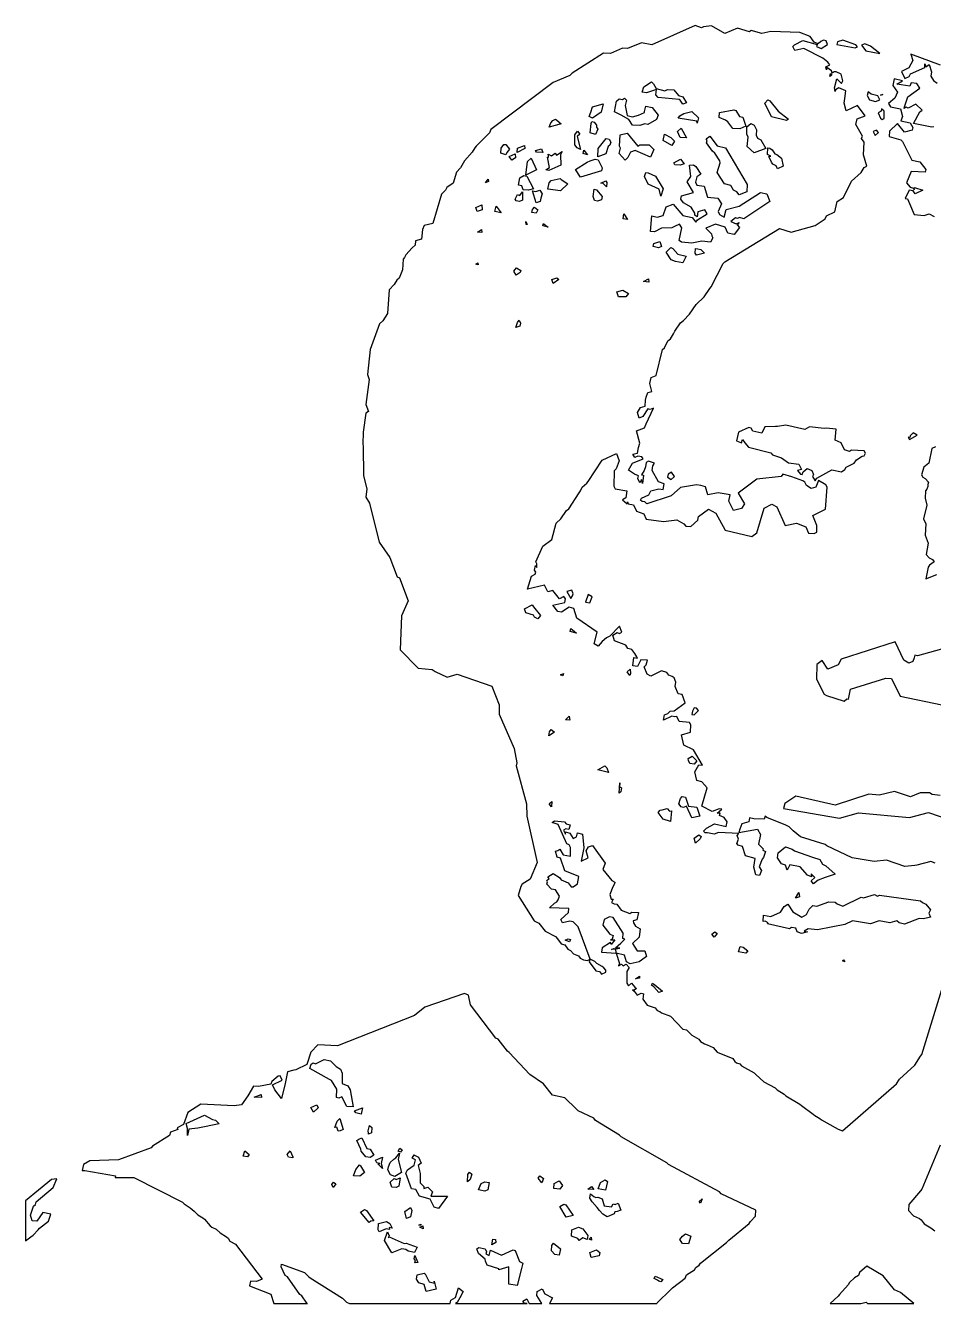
# Model space of a CAD drawing. Extents: x 0 to 42, y 0 to 38.9.
# Drawn here: x 0 to 27.63, y 0 to 38.89 of the extents above; entities that cross this region are included whole.
import ezdxf

# ---------------------------------------------------------------- set-up
doc = ezdxf.new("R2010")
doc.units = 0
doc.layers.add('Layer_1', color=7, linetype='CONTINUOUS')

msp = doc.modelspace()

# ---------------------------------------------------------------- linework, layer by layer
at = {"layer": 'Layer_1', "color": 7}
for points in [[(27.684787, 13.399738), (27.553789, 13.447798), (27.127457, 13.337726), (27.065447, 13.330751), (26.755776, 13.296259), (26.201935, 13.485782), (25.830251, 13.444697), (25.159749, 13.558644), (24.382276, 13.926837), (24.330729, 13.967922), (23.584263, 14.198915), (23.360633, 14.377973), (23.23661, 14.505098), (23.137003, 14.556646), (22.562619, 14.79074), (22.511071, 14.832208), (22.474636, 14.734152), (22.159928, 14.746174), (22.030864, 14.778732), (22.013817, 14.651609), (21.800652, 14.596574), (21.740187, 14.433019), (21.704142, 14.334962), (22.273487, 14.429532), (22.369606, 14.267912), (22.307596, 13.978783), (22.448671, 13.837706), (22.438591, 13.789646), (22.521145, 13.752049), (22.462622, 13.572991), (22.421147, 13.521443), (22.321541, 13.290837), (22.397119, 13.173788), (22.335109, 13.026123), (22.223488, 13.045113), (22.166518, 13.273782), (22.199458, 13.543921), (21.908779, 13.621435), (21.814211, 13.908628), (21.68515, 13.941185), (21.64717, 13.999708), (21.695612, 14.130319), (21.652592, 14.235353), (21.707627, 14.304345), (21.093324, 14.32992), (20.957672, 14.283803), (20.749545, 14.323335), (20.687535, 14.31636), (20.634053, 14.372947), (20.718543, 14.460926), (20.969692, 14.598515), (21.323932, 14.512086), (21.354937, 14.656652), (21.261919, 14.78765), (21.114254, 14.849278), (21.138284, 14.914775), (21.043716, 14.9198), (21.186341, 15.045374), (21.107278, 15.052349), (20.897601, 14.966306), (20.580952, 15.134901), (20.73947, 15.685643), (20.577853, 15.87129), (20.43135, 15.917797), (20.371275, 16.177471), (20.488324, 16.394125), (20.600332, 16.375135), (20.328643, 16.846424), (20.030987, 16.985951), (19.963936, 17.307636), (20.237564, 17.385152), (20.244539, 17.605292), (20.205007, 17.679317), (19.88836, 17.706835), (19.824797, 17.856439), (19.762787, 17.849464), (19.666669, 17.870006), (19.413584, 17.74792), (19.443036, 17.907988), (19.54768, 17.951008), (19.618218, 18.021545), (19.742242, 18.03512), (20.075942, 18.275804), (19.984864, 18.532377), (19.857352, 18.549425), (19.769759, 18.77499), (19.787197, 18.902115), (19.740689, 19.038154), (19.673639, 19.077686), (19.575583, 19.113731), (19.518613, 19.201321), (19.356994, 19.246277), (19.030271, 19.084659), (18.913223, 19.149774), (18.825632, 19.375342), (18.882609, 19.428442), (18.928734, 19.574944), (18.724095, 19.583479), (18.621001, 19.383879), (18.478373, 19.399374), (18.512483, 19.654009), (18.624492, 19.635019), (18.603949, 19.679591), (18.545427, 19.783073), (18.454347, 19.898183), (18.325285, 19.93113), (18.266762, 20.034224), (17.922597, 20.168324), (17.872985, 20.335369), (18.005535, 20.412496), (18.07065, 20.388466), (18.144675, 20.427998), (18.077625, 20.608608), (17.781907, 20.309402), (17.678425, 20.25088), (17.549363, 20.142748), (17.423789, 20.003222), (17.30713, 20.06872), (17.393171, 20.422961), (16.780805, 20.856656), (16.686237, 21.143846), (16.540122, 21.190354), (16.306027, 21.0392), (16.194406, 21.05819), (16.047904, 21.245388), (16.414548, 21.333368), (16.433538, 21.444989), (16.378503, 21.517468), (16.245953, 21.439953), (16.044803, 21.699629), (15.893262, 21.651568), (15.791717, 21.859696), (15.272369, 21.739548), (15.401432, 22.129833), (15.504526, 22.188356), (15.528946, 22.253463), (15.490966, 22.311985), (15.521971, 22.456552), (15.559951, 22.398029), (15.563476, 22.508098), (15.525496, 22.566621), (15.739049, 23.044885), (16.014226, 23.247587), (16.146776, 23.748331), (16.289403, 23.873905), (16.464973, 24.12854), (16.537063, 24.183575), (16.843634, 24.671918), (16.884719, 24.723466), (16.934714, 24.838575), (17.077341, 24.964148), (17.118809, 25.015696), (17.549015, 25.659067), (17.980771, 25.863706), (18.068362, 25.638139), (17.970307, 25.392417), (17.913329, 25.338935), (17.903249, 24.867646), (17.942782, 24.793621), (18.295085, 24.723083), (18.271055, 24.516894), (18.167961, 24.458372), (18.307099, 24.332797), (18.315627, 24.39636), (18.338105, 24.336285), (18.498172, 24.306832), (18.597779, 24.114208), (18.811331, 24.028167), (18.891946, 23.864611), (19.416721, 23.797561), (19.819021, 23.842133), (20.035676, 23.725088), (20.090711, 23.652997), (20.249229, 23.639048), (20.462394, 23.835159), (20.481384, 23.947169), (20.786017, 24.168859), (21.002669, 24.051813), (21.294901, 23.535953), (22.09989, 23.342943), (22.259957, 23.454564), (22.475062, 24.199867), (22.712256, 24.320014), (22.861859, 24.2425), (23.113007, 23.675092), (23.465698, 23.745629), (23.744363, 23.635171), (23.828467, 23.440998), (24.0021, 23.428975), (24.076125, 23.468508), (24.08466, 23.673147), (23.957537, 23.972353), (24.342785, 24.171953), (24.394723, 24.835866), (24.355205, 24.909913), (24.136612, 25.042463), (24.049022, 24.844414), (23.912983, 24.797906), (23.76183, 24.890923), (23.71881, 24.995956), (23.65176, 25.035488), (23.32465, 25.156024), (23.049473, 25.235089), (22.994438, 25.166486), (22.25146, 25.083933), (21.687153, 24.660703), (21.879778, 24.337467), (21.78676, 24.186314), (21.542589, 24.127792), (21.401512, 24.409946), (21.442979, 24.60257), (21.074785, 24.671173), (20.768603, 24.606058), (20.694578, 24.848679), (20.548463, 24.895187), (20.42134, 24.912242), (19.929122, 24.8262), (19.643867, 24.57544), (18.90244, 24.336308), (18.848957, 24.393277), (18.769892, 24.400253), (18.718345, 24.441337), (18.742375, 24.506835), (18.966005, 24.609929), (19.031502, 24.726976), (19.275673, 24.785117), (19.402797, 24.768062), (19.430315, 24.943632), (19.267146, 25.003707), (19.072585, 25.342447), (19.088087, 25.485461), (19.14157, 25.569564), (18.962511, 25.628087), (18.888869, 25.588554), (18.871431, 25.46143), (18.821436, 25.345933), (18.742371, 25.211833), (18.805933, 25.203305), (18.771831, 24.948669), (18.742379, 25.070755), (18.690831, 24.971149), (18.628821, 25.105249), (18.651298, 25.186252), (18.536188, 25.236247), (18.350153, 25.356395), (18.4672, 25.573048), (18.797413, 25.704048), (18.759815, 25.76257), (18.632304, 25.779625), (18.543162, 25.738158), (18.48464, 25.84164), (18.622228, 25.872645), (18.649745, 26.047829), (18.697805, 26.178828), (18.593161, 26.55865), (18.833843, 26.648179), (18.883838, 26.763289), (19.112507, 27.243492), (19.007862, 27.200472), (18.942365, 27.224502), (18.780747, 26.986919), (18.675715, 26.943899), (18.62572, 27.110943), (18.718737, 27.262484), (18.854776, 27.308602), (18.866791, 27.482622), (18.887333, 27.57874), (18.933841, 27.724856), (19.055926, 27.754308), (18.997404, 27.998479), (19.040424, 28.1756), (19.190414, 28.239163), (19.384588, 29.02865), (19.441566, 29.082132), (19.54311, 29.296848), (19.630702, 29.353818), (19.723719, 29.504971), (19.761699, 29.587525), (19.936882, 29.84216), (20.022922, 29.91464), (20.20547, 30.107264), (20.408558, 30.396006), (20.64924, 30.626612), (20.824812, 30.880861), (20.865897, 30.932408), (21.225566, 31.646318), (21.282536, 31.699801), (22.940847, 32.713997), (23.298578, 32.59695), (24.027991, 32.803526), (24.334174, 33.009715), (24.371772, 33.092268), (24.624857, 33.214354), (24.698882, 33.53604), (24.889955, 33.651149), (25.132575, 34.148405), (25.431783, 34.416606), (25.524801, 34.56776), (25.598436, 34.607292), (25.497278, 34.956496), (25.517821, 35.335154), (25.442244, 35.452202), (25.466274, 35.517316), (25.270163, 35.871946), (25.313182, 36.049067), (25.554253, 36.138209), (25.315121, 36.456794), (24.972894, 36.293238), (24.915924, 36.521906), (24.931419, 36.664921), (24.967854, 36.904054), (24.7543, 36.990095), (24.651205, 36.931572), (24.641125, 36.883513), (24.613608, 36.990095), (24.692674, 37.265272), (24.833749, 37.124196), (24.871346, 37.206749), (24.818246, 37.404411), (24.668642, 37.481926), (24.606632, 37.474951), (24.54811, 37.437356), (24.52408, 37.512933), (24.388425, 37.607499), (24.379515, 37.543937), (24.35394, 37.635017), (24.472537, 37.695091), (24.417502, 37.767567), (24.262859, 37.891203), (23.681499, 38.187309), (23.406322, 38.125298), (23.345864, 38.244283), (23.402834, 38.297381), (23.653981, 38.434969), (24.090775, 38.310946), (24.066745, 38.245834), (24.214798, 38.183822), (24.403934, 38.314434), (24.360914, 38.419467), (24.279913, 38.441946), (24.20627, 38.402413), (24.120228, 38.329937), (24.004732, 38.379934), (23.87567, 38.553567), (23.564448, 38.67604), (22.683882, 38.703558), (22.408705, 38.641546), (22.08547, 38.731076), (22.026947, 38.693481), (21.669218, 38.810528), (21.280094, 38.641934), (20.877794, 38.879516), (20.630134, 38.851999), (20.571611, 38.814017), (20.375501, 38.886491), (19.061239, 38.30203), (18.741491, 38.360554), (18.32175, 38.188471), (18.163232, 38.202424), (17.805503, 38.037317), (17.585361, 38.044292), (16.633868, 37.436965), (16.563331, 37.366815), (16.054448, 37.153262), (14.160376, 35.720791), (14.123941, 35.622735), (13.714664, 35.216946), (13.673197, 35.165399), (13.594132, 35.031298), (13.356937, 34.770074), (13.23989, 34.553033), (13.112378, 34.429396), (13.009283, 34.088719), (12.819761, 33.958108), (12.782163, 33.875554), (12.654652, 33.751531), (12.39304, 32.860888), (12.133366, 32.80043), (12.083371, 32.685321), (12.054301, 32.384177), (11.871754, 32.332629), (11.854699, 32.205505), (11.770207, 32.117914), (11.574095, 31.907849), (11.536498, 31.825295), (11.49503, 31.773748), (11.467513, 31.457489), (11.371007, 31.195877), (11.298917, 31.140842), (11.219852, 31.006742), (11.064823, 30.848612), (11.01986, 30.122687), (10.872195, 29.902545), (10.772201, 29.813016), (10.483072, 29.028955), (10.410592, 28.268536), (10.459042, 28.116995), (10.35556, 27.353476), (10.441601, 27.143411), (10.353623, 27.086824), (10.276108, 26.513991), (10.269133, 26.152772), (10.276108, 26.090762), (10.283083, 25.182678), (10.389278, 24.786966), (10.355176, 24.532331), (10.468347, 24.357147), (10.757089, 23.166521), (11.090789, 22.70221), (11.312481, 22.115424), (11.379921, 22.075891), (11.644633, 21.384462), (11.445033, 20.923637), (11.403565, 19.884553), (11.950432, 19.334198), (12.3787, 19.287691), (12.462803, 19.234208), (12.827509, 19.055148), (13.130204, 19.151654), (14.18983, 18.783074), (14.409971, 18.212179), (14.409574, 17.930024), (14.870399, 16.883965), (14.949464, 16.454145), (14.928922, 16.357639), (15.245182, 15.201896), (15.255644, 14.826725), (15.568415, 13.419836), (15.358351, 12.910564), (15.108754, 12.757473), (15.069221, 12.690423), (14.990156, 12.415246), (15.483537, 11.639323), (15.616087, 11.575761), (15.815687, 11.331589), (16.131947, 11.162995), (16.186982, 11.090522), (16.297053, 10.945956), (16.410612, 10.911846), (16.50363, 10.780847), (16.586182, 10.74325), (16.675324, 10.643255), (16.823377, 10.581245), (16.878412, 10.509155), (16.978018, 10.457608), (17.105531, 10.440163), (17.179173, 10.479695), (16.819892, 11.458705), (16.661763, 11.613347), (16.565645, 11.63389), (16.336589, 11.577302), (16.293568, 11.682335), (16.520687, 11.8955), (16.538124, 12.022624), (15.941261, 12.035029), (16.097841, 12.177656), (16.171484, 12.217188), (16.211406, 12.284238), (16.245516, 12.397798), (16.130406, 12.588871), (16.003283, 12.605919), (15.860268, 12.7625), (15.884688, 12.827998), (15.863755, 12.87257), (15.936236, 12.927605), (15.898255, 12.986128), (16.059873, 13.082634), (16.245908, 12.962099), (16.300943, 12.889619), (16.514108, 12.803579), (16.606738, 12.672965), (16.668748, 12.67994), (16.799748, 12.772958), (16.837346, 12.996586), (16.411016, 13.16867), (16.274977, 13.545392), (16.176921, 13.581437), (16.125374, 13.763596), (16.201337, 13.787626), (16.25986, 13.825606), (16.357528, 13.648484), (16.581157, 13.610504), (16.583108, 13.877155), (16.543575, 13.95118), (16.476525, 13.990712), (16.20831, 14.572085), (16.029251, 14.630608), (16.101724, 14.685643), (16.40248, 14.65619), (16.455963, 14.599603), (16.569522, 14.56511), (16.538517, 14.420545), (16.442011, 14.441477), (16.367987, 14.401945), (16.428452, 14.28296), (16.436979, 14.346905), (16.566041, 14.313965), (16.66216, 14.152346), (16.767192, 14.195366), (16.79975, 14.324428), (16.946252, 14.27792), (16.992377, 13.859728), (16.911374, 13.458977), (17.119501, 13.560521), (17.064856, 13.773687), (17.129971, 13.890733), (17.250506, 13.935306), (17.639242, 13.398905), (17.566769, 13.202794), (17.838458, 12.872193), (17.938452, 12.820645), (17.927989, 12.772586), (17.876442, 12.672978), (17.776447, 12.442374), (17.822955, 12.306335), (17.886518, 12.297799), (17.83497, 12.198194), (17.917523, 12.160214), (17.996588, 12.153239), (18.1272, 11.964104), (18.388812, 11.867598), (18.447335, 11.905578), (18.651974, 11.896668), (18.598491, 11.671487), (18.491909, 11.64397), (18.498884, 11.58196), (18.557406, 11.478865), (18.707009, 11.40135), (18.672517, 11.146715), (18.474855, 10.95254), (18.608955, 10.732399), (18.8446, 10.727374), (18.894212, 10.560329), (18.749648, 10.450258), (18.677557, 10.395223), (18.402381, 10.333595), (18.285334, 10.39871), (18.232234, 10.596759), (17.97411, 10.662256), (17.96016, 10.785893), (18.082634, 10.814963), (17.957059, 10.816913), (18.113639, 10.95954), (18.240763, 11.083177), (18.175266, 11.107207), (18.189216, 11.265724), (17.884971, 11.749027), (17.772962, 11.768017), (17.609794, 11.687014), (17.566384, 11.509895), (17.784974, 11.236654), (17.883031, 11.200226), (17.848538, 11.086666), (17.803966, 11.066124), (17.92954, 11.064549), (17.819468, 10.926961), (17.796991, 10.987036), (17.549332, 10.818828), (17.531894, 10.691318), (17.974115, 10.661866), (18.072171, 10.343668), (18.048141, 10.278553), (18.137283, 10.319638), (18.18922, 10.278553), (18.278363, 10.319638), (18.367891, 10.220033), (18.302394, 10.102984), (18.295419, 9.741767), (18.350454, 9.669676), (18.436495, 9.741767), (18.543078, 9.628206), (18.595016, 9.586739), (18.522543, 9.531703), (18.474483, 9.542158), (18.526031, 9.501073), (18.617111, 9.385577), (18.735708, 9.445652), (18.801205, 9.421622), (18.787256, 9.263491), (18.918255, 9.074357), (19.162426, 8.991803), (19.217461, 8.91933), (19.300015, 8.88135), (19.351562, 8.840265), (19.628289, 8.745698), (20.001523, 8.348047), (20.113533, 8.329057), (20.273212, 8.158912), (20.490253, 8.041864), (20.545288, 7.969774), (20.661947, 7.904276), (20.744499, 7.866296), (20.925109, 7.792271), (21.050682, 7.649644), (21.527009, 7.451594), (21.583987, 7.364003), (21.635534, 7.322528), (21.73359, 7.286483), (21.787073, 7.229896), (22.170383, 7.021382), (22.223865, 6.964794), (22.468037, 6.741165), (22.817241, 6.560555), (22.870334, 6.503585), (23.088926, 6.371035), (23.142019, 6.314448), (23.561761, 6.063299), (23.613309, 6.021832), (23.97104, 5.763706), (24.022588, 5.722621), (24.174131, 5.629603), (24.225678, 5.588518), (24.643483, 5.352487), (24.727973, 5.299387), (24.858585, 5.250937), (26.501509, 6.686897), (26.596075, 6.822935), (27.065815, 7.251202), (27.239448, 7.521342), (27.280923, 7.57289), (27.924682, 9.681677)], [(27.843643, 37.677638), (26.944086, 38.016765), (26.997568, 37.818715), (26.880522, 37.602061), (26.658443, 37.483464), (26.759987, 37.275337), (26.894087, 37.337349), (26.932067, 37.419902), (27.365375, 37.609037), (27.369275, 37.719108), (27.39485, 37.627641), (27.496395, 37.701667), (27.568485, 37.474549), (27.551437, 37.347425), (27.628951, 37.214875), (27.747549, 37.133873)], [(27.64407, 35.806047), (27.58206, 35.799072), (27.021242, 35.909531), (27.217354, 36.260284), (27.289834, 36.31532), (27.097208, 36.497479), (26.859627, 36.377331), (26.794512, 36.401361), (26.73599, 36.363381), (26.746069, 36.411831), (26.853041, 36.721114), (27.215809, 36.980789), (27.121241, 37.127291), (26.947609, 37.139306), (26.911564, 37.04125), (26.512363, 37.10675), (26.689484, 37.204806), (26.43136, 37.269918), (26.391828, 37.061791), (26.53988, 36.85909), (26.450351, 36.676543), (26.264703, 36.514925), (26.322835, 36.411831), (26.627469, 36.351374), (26.684056, 36.122705), (26.635997, 35.992093), (26.925126, 35.930083), (27.00419, 35.78203), (26.981712, 35.701414), (26.753045, 35.644444), (26.53639, 35.902568), (26.29532, 35.67235), (26.28137, 35.513833), (26.63755, 35.412288), (26.691032, 35.3557), (26.972797, 34.791394), (27.213868, 34.739847), (27.396027, 34.509241), (27.37355, 34.428238), (26.948771, 34.44374), (26.81467, 34.099963), (26.922803, 33.970901), (27.020859, 33.934856), (27.041401, 33.889894), (27.050311, 33.953846), (27.309985, 33.872843), (27.070852, 33.767811), (27.013874, 33.85579), (26.886751, 33.872845), (26.773192, 33.625186), (26.836754, 33.616658), (26.900317, 33.467055), (27.046432, 33.138393), (27.347575, 33.108941), (27.499115, 33.157), (27.648719, 33.079873)], [(27.690202, 26.062931), (27.585556, 26.019911), (27.494088, 25.571101), (27.335959, 25.44359), (27.266974, 25.21686), (27.306506, 25.142835), (27.373556, 25.103302), (27.480139, 24.989744), (27.456109, 24.924246), (27.463085, 24.862236), (27.425487, 24.779684), (27.38402, 24.728136), (27.377045, 24.507994), (27.43208, 24.294829), (27.32201, 23.875088), (27.401073, 23.727034), (27.377043, 23.379768), (27.466185, 23.138699), (27.41115, 22.787945), (27.500679, 22.688339), (27.600284, 22.636401), (27.655319, 22.564311), (27.509206, 22.469742), (27.469673, 22.402692), (27.399136, 22.050001), (27.729348, 22.180613)], [(28.054138, 19.959816), (27.142179, 19.702079), (27.061564, 19.724557), (27.039086, 19.643555), (27.004594, 19.529995), (26.884059, 19.485422), (26.732905, 19.57844), (26.468192, 20.128795), (24.818293, 19.600919), (24.727214, 19.434263), (24.412505, 19.305202), (24.242359, 19.568363), (24.083842, 19.44124), (24.069892, 19.000957), (24.309023, 18.541681), (24.376073, 18.502148), (24.912862, 18.326579), (24.998905, 18.398668), (25.046965, 18.388214), (25.10743, 18.692845), (26.182171, 19.031583), (26.356191, 19.019575), (26.619352, 18.484336), (27.886718, 18.217686)], [(27.832837, 15.453504), (27.594091, 15.489549), (27.5096, 15.543039), (27.227446, 15.543039), (26.92824, 15.415914), (26.439897, 15.58102), (25.982173, 15.467461), (25.665527, 15.494979), (24.636907, 15.161666), (23.446669, 15.43723), (23.11142, 15.211662), (23.064912, 15.065546), (24.774499, 14.769442), (25.35237, 14.927571), (26.904213, 14.786107), (27.482085, 14.944237), (28.101039, 14.731072)], [(27.837827, 4.813372), (27.280108, 3.482058), (27.239023, 3.430511), (26.877806, 3.014257), (26.867351, 2.825121), (27.025482, 2.670479), (27.207641, 2.58095), (27.259571, 2.539482), (27.350652, 2.424372), (27.551803, 2.305774), (27.672338, 2.20927)]]:
    msp.add_lwpolyline(points, dxfattribs=at)
for points in [[(24.875226, 38.445433), (24.708182, 38.395435), (24.686087, 38.314433), (25.246517, 38.204362), (25.320542, 38.243894), (25.267442, 38.300867)], [(25.546115, 38.331486), (25.441082, 38.288465), (25.570144, 38.114832), (26.001901, 38.037318), (25.711222, 38.255909)], [(24.501606, 37.432316), (24.539586, 37.373793), (24.481064, 37.335811)], [(19.045737, 37.171867), (19.114339, 37.116831), (19.193404, 36.968778), (19.451528, 36.903278), (19.541058, 36.944749), (19.730194, 36.934286), (19.874371, 36.762203), (20.00537, 36.714144), (20.118929, 36.538573), (19.998394, 36.494), (19.922818, 36.611048), (19.888325, 36.638565), (19.255418, 36.6936), (19.182946, 36.779642), (19.196896, 36.937771), (18.894202, 36.841653), (18.76669, 36.858707), (18.811645, 37.020325)], [(18.223306, 36.673058), (18.291909, 36.618023), (18.247337, 36.456405), (18.312452, 36.150222), (18.474457, 36.105267), (18.656617, 36.156815), (18.835676, 36.239368), (18.832151, 36.270373), (18.876723, 36.43199), (19.069347, 36.390905), (19.251506, 36.160299), (19.203446, 36.029687), (18.938346, 35.874658), (18.842228, 35.89559), (18.690687, 35.84753), (18.470546, 35.854505), (18.356986, 36.029688), (18.12328, 36.160688), (18.023674, 36.212236), (17.923679, 36.263783), (17.982202, 36.583919), (18.068243, 36.656007), (18.164749, 36.635466)], [(22.585444, 36.624224), (22.650941, 36.600195), (22.90519, 36.283548), (23.214861, 36.035888), (23.156339, 35.997908), (22.705591, 36.104492), (22.50289, 36.521132)], [(25.645334, 36.86956), (25.611224, 36.756001), (25.688351, 36.623451), (25.865473, 36.58043), (26.001511, 36.626939), (25.941437, 36.745536), (25.731371, 36.800572), (25.679823, 36.842042)], [(26.092592, 36.793595), (26.017018, 36.769565)], [(17.583423, 36.507953), (17.517925, 36.250217), (17.256313, 36.064181), (17.156707, 36.116119), (17.204767, 36.246731), (17.249722, 36.408349)], [(20.27357, 36.273472), (20.483246, 36.077361), (20.438674, 35.915743), (20.431699, 35.977753), (19.857316, 36.07077), (19.912351, 36.139373), (20.02901, 36.215337)], [(21.553335, 36.321533), (21.61845, 36.297503), (21.732008, 36.121932), (21.828515, 36.101389), (21.921145, 35.829701), (21.742474, 35.747147), (21.522331, 35.754122), (21.374278, 35.957211), (21.305676, 36.012246), (21.109565, 36.084336), (21.12314, 36.242466)], [(26.048021, 36.349823), (26.039111, 36.28626), (25.951521, 36.229672), (26.017018, 36.064567), (26.068566, 36.023099), (26.127088, 36.061079), (26.134064, 36.281221)], [(16.131574, 36.033565), (16.166066, 36.006047), (16.303655, 35.895977), (15.938948, 35.792882), (15.987008, 35.923494), (16.042043, 35.992479)], [(17.235769, 35.968067), (17.301267, 35.944037), (17.373357, 35.857996), (17.380332, 35.795986), (17.418312, 35.737464), (17.342347, 35.572358), (17.180729, 35.61732), (17.211734, 35.902574)], [(22.069195, 35.908772), (22.168802, 35.857225), (22.248255, 35.709172), (22.234305, 35.551042), (22.27539, 35.461513), (22.375383, 35.409965), (22.530026, 35.144865), (22.168807, 35.010765), (21.959131, 35.206877), (21.990136, 35.492519), (21.948668, 35.582048), (21.955643, 35.80219)], [(16.798975, 35.668866), (16.871065, 35.582825), (16.785023, 35.510734), (16.891606, 35.115023), (16.792, 35.16657), (16.719527, 35.252612), (16.716002, 35.56577)], [(17.669077, 35.451824), (17.765582, 35.431281), (17.806667, 35.341751), (17.786125, 35.245633), (17.727602, 35.207653), (17.658617, 34.980536), (17.417935, 34.891393), (17.42146, 35.142542), (17.504013, 35.245636)], [(18.30896, 35.616929), (18.635684, 35.21424), (18.694207, 35.25222), (18.97636, 35.25222), (19.117437, 35.111143), (19.017443, 34.880537), (18.556618, 35.080137), (18.405465, 35.032077), (18.3295, 34.866971), (18.243459, 34.794881), (18.064788, 34.994481), (18.109361, 35.156099), (18.071763, 35.214622), (18.095793, 35.561887)], [(19.441061, 35.585923), (19.640274, 35.482442), (19.746856, 35.368882), (19.667791, 35.234783), (19.399591, 35.393299)], [(19.953432, 35.768084), (20.111564, 35.471978), (19.922426, 35.48244), (19.839875, 35.661499)], [(20.827411, 35.520036), (21.047553, 35.231294), (21.305288, 35.165797), (21.962225, 34.047647), (21.95525, 33.827506), (21.714568, 33.737977), (21.642095, 33.824017), (21.54249, 33.875565), (21.463424, 34.023618), (21.270801, 34.065085), (21.043683, 34.41584), (21.136699, 34.70807), (21.129724, 34.77008), (20.978183, 35.004174), (20.909581, 35.059209), (20.723935, 35.320821), (20.747965, 35.385936), (20.709985, 35.444458)], [(25.899969, 35.706846), (25.794936, 35.663826), (25.855011, 35.544841), (25.955005, 35.634371)], [(14.617712, 35.270077), (14.727783, 35.125513), (14.64523, 35.022419), (14.6212, 34.957304), (14.459194, 35.001876), (14.473144, 35.160006), (14.555697, 35.263488)], [(15.185119, 35.239072), (15.195582, 35.146443), (14.958387, 35.025908), (14.975442, 35.153032)], [(15.697879, 35.139466), (15.742451, 35.018931), (15.553316, 35.029393), (15.515336, 35.087526)], [(16.334274, 35.053043), (16.282726, 34.953437), (16.286251, 34.640278), (15.928522, 34.475172), (15.832016, 34.496105), (15.949063, 34.571681), (15.883565, 34.877864), (15.91457, 34.881314), (15.911045, 34.912319), (15.90407, 34.974329), (16.004064, 34.922392), (16.121111, 34.998356), (16.158709, 34.939834)], [(16.988111, 35.094511), (17.097794, 34.949946), (16.967181, 34.998006)], [(22.588931, 35.163496), (22.654045, 35.158846), (22.654045, 35.158449), (22.722648, 35.103414), (22.798225, 34.986755), (22.863722, 34.962334), (23.00131, 34.852264), (23.059833, 34.608093), (22.880775, 34.52554), (22.83969, 34.615069), (22.739695, 34.666616), (22.702097, 34.725139), (22.619543, 34.904198), (22.681553, 34.911172), (22.581561, 34.96272), (22.588911, 35.163483)], [(14.899866, 34.987973), (14.913434, 34.864337), (14.796386, 34.788761), (14.720809, 34.905421)], [(15.38472, 34.85387), (15.549826, 34.49614), (15.223102, 34.334522), (15.271162, 34.747287)], [(17.331888, 34.818979), (17.428393, 34.798437), (17.548541, 34.561243), (17.527999, 34.464737), (16.891605, 34.268618), (16.740064, 34.502713), (17.091205, 34.729831), (17.180347, 34.770916)], [(20.328218, 34.649998), (20.397202, 34.594963), (20.548357, 34.360868), (20.43131, 34.285291), (20.386738, 34.123674), (20.427823, 34.034144), (20.651453, 33.996164), (20.75106, 33.662464), (21.067706, 33.634946), (21.181265, 33.459376), (21.081271, 33.229157), (21.122739, 33.139628), (21.256839, 33.060563), (21.325824, 33.287681), (21.721149, 33.394263), (22.364519, 33.810129), (22.557145, 33.769044), (22.646674, 33.527974), (21.858738, 33.002037), (21.728124, 33.050097), (21.669601, 33.012117), (21.604104, 33.036147), (21.45993, 32.926068), (21.625036, 32.850491), (21.714179, 32.891959), (21.659143, 32.822974), (21.731616, 32.736933), (21.56651, 32.530744), (21.373498, 32.571829), (21.291333, 32.750888), (20.998714, 32.843905), (20.699509, 32.716394), (20.734001, 32.688876), (20.87469, 32.547799), (20.881665, 32.486179), (20.919645, 32.427657), (20.840579, 32.293556), (20.585942, 32.327659), (20.279761, 32.262544), (19.963113, 32.290061), (19.89451, 32.345096), (19.977064, 32.730344), (19.901488, 32.847392), (19.753434, 32.768327), (19.663904, 32.727242), (19.351132, 32.723342), (19.144556, 32.606682), (19.017433, 32.623737), (19.058518, 33.098514), (19.220524, 33.053942), (19.402683, 33.105489), (19.499188, 33.366713), (19.708866, 33.452755), (19.997995, 33.10859), (20.286737, 33.046579), (20.396809, 32.902015), (20.451844, 32.971), (20.744462, 33.160135), (20.668498, 33.277183), (20.455333, 33.222148), (20.441758, 33.064018), (20.372773, 33.119053), (20.365798, 33.18068), (20.252243, 33.356251), (20.018538, 33.487251), (19.942969, 33.60391), (19.963511, 33.700416), (20.328218, 33.80351), (20.135592, 34.127134), (20.242175, 34.295341), (20.204577, 34.636018)], [(19.932506, 34.82558), (20.042575, 34.681015), (19.922426, 34.636442), (19.76391, 34.65001), (19.726312, 34.708532)], [(15.16109, 34.327466), (15.257208, 34.306923), (15.456809, 33.921675), (15.305267, 33.873225), (15.147137, 33.887175), (15.102565, 34.007711), (15.006059, 34.028253), (15.044039, 34.251883)], [(16.268774, 34.230961), (16.303267, 34.203444), (16.505968, 34.069344), (16.27885, 33.856178), (15.89709, 33.907726), (15.938557, 34.10035), (15.993593, 34.168952)], [(18.87753, 34.412731), (18.945353, 34.402659), (19.175571, 34.302665), (19.406177, 33.920906), (19.337191, 33.693787), (19.282156, 33.906953), (18.951944, 34.058494), (18.831797, 34.295689), (18.877531, 34.412736)], [(14.077435, 34.207321), (14.084411, 34.145311), (13.994882, 34.104226)], [(15.649432, 33.880211), (15.725009, 33.763163), (15.676949, 33.632551), (15.656407, 33.536045), (15.535871, 33.491473), (15.432776, 33.856179), (15.528895, 33.835636)], [(17.307471, 33.907338), (17.372968, 33.883308), (17.552027, 33.683707), (17.531102, 33.58759), (17.410954, 33.542635), (17.314448, 33.56356), (17.269876, 33.683707), (17.307473, 33.907337)], [(17.655124, 34.165464), (17.693104, 34.106941), (17.675666, 33.97943), (17.569083, 34.092989), (17.507073, 34.086014)], [(15.123108, 33.821688), (15.119583, 33.57054), (15.030053, 33.529455), (14.933935, 33.549998), (14.895955, 33.60852), (14.97502, 33.742621), (15.040517, 33.718591)], [(13.881323, 33.43334), (13.898378, 33.27831), (13.746838, 33.23025), (13.702265, 33.350786)], [(14.325094, 33.388377), (14.47276, 33.185676), (14.280137, 33.226761)], [(15.487814, 33.36086), (15.590908, 33.278306), (15.539361, 33.178313), (15.411849, 33.19575), (15.432781, 33.291868)], [(18.205478, 33.160873), (18.319036, 32.985301), (18.191525, 33.002356)], [(13.870859, 32.679896), (13.880938, 32.586879), (13.753814, 32.604316)], [(15.222714, 32.924065), (15.263799, 32.834536), (15.233184, 32.831086)], [(15.762992, 32.858568), (15.831594, 32.803533), (15.900579, 32.748498), (15.738574, 32.79307)], [(19.302698, 32.310927), (19.350758, 32.159386), (19.261229, 32.118301), (19.09961, 32.162873), (19.120153, 32.259379)], [(19.636398, 32.12838), (19.701513, 32.10435), (19.846078, 31.932267), (20.104202, 31.86677), (20.000718, 31.667169), (19.777475, 31.705149), (19.646475, 31.753209), (19.495321, 31.987303)], [(20.389453, 32.102025), (20.45495, 32.093888), (20.551457, 32.073345), (20.658039, 31.959786), (20.413867, 31.901263), (20.375888, 31.959786), (20.389463, 32.102025)], [(13.763888, 31.665229), (13.770863, 31.603219), (13.705366, 31.62725)], [(14.940173, 31.513301), (15.074661, 31.434236), (15.050241, 31.369121), (14.933582, 31.293157), (14.857617, 31.410203)], [(16.164905, 31.210607), (16.23389, 31.155572), (16.05832, 31.042013), (16.013747, 31.162549)], [(18.958532, 31.175725), (18.968612, 31.082707), (18.810482, 31.096657)], [(18.181061, 30.838536), (18.349267, 30.731953), (18.266714, 30.628858), (18.046573, 30.635834), (17.998513, 30.786987)], [(15.022726, 29.92425), (15.063811, 29.834721), (15.043269, 29.738215), (14.922734, 29.693643), (14.967689, 29.85526)], [(23.139674, 26.723283), (22.888139, 26.690725), (22.826128, 26.68375), (22.497466, 26.678725), (22.409874, 26.480676), (22.136246, 26.544628), (22.079659, 26.63222), (22.014161, 26.65625), (21.701003, 26.512073), (21.635505, 26.25395), (21.783557, 26.19194), (21.819602, 26.289996), (21.893627, 26.188451), (22.002147, 26.05939), (22.679627, 25.883819), (22.733109, 25.827232), (23.009836, 25.732276), (23.214475, 25.582673), (23.532671, 25.539653), (23.613676, 25.376097), (23.491588, 25.347027), (23.58267, 25.231918), (23.63073, 25.221455), (23.66871, 25.304009), (23.78227, 25.410591), (23.929935, 25.348581), (23.97489, 25.228433), (23.95086, 25.162936), (24.027987, 25.030386), (24.08147, 25.114877), (24.539193, 25.369125), (24.827936, 25.307115), (24.92948, 25.38114), (24.969013, 25.44819), (25.2221, 25.570276), (25.28915, 25.67182), (25.464333, 25.785379), (25.526343, 25.792354), (25.564323, 25.874906), (25.524791, 25.948931), (25.131015, 25.967921), (25.072492, 25.929941), (24.92599, 25.976449), (24.824833, 26.184575), (24.642286, 26.274104), (24.668251, 26.605866), (24.367106, 26.635319), (24.305485, 26.628343), (23.861714, 26.673299), (23.713659, 26.594234), (23.139674, 26.723283)], [(27.016181, 26.490352), (26.916574, 26.400822), (26.906119, 26.352762), (26.85806, 26.362842), (26.897592, 26.2892), (27.133237, 26.424851)], [(19.657328, 25.297788), (19.554233, 25.239266), (19.53369, 25.143148), (19.650349, 25.07765), (19.750343, 25.167179)], [(16.624179, 21.701882), (16.471087, 21.668942), (16.589685, 21.44725), (16.643168, 21.531353), (16.667198, 21.596851)], [(17.124924, 21.569334), (17.040433, 21.340278), (17.167557, 21.323231), (17.241582, 21.50384)], [(15.419989, 21.254624), (15.457969, 21.196102), (15.674622, 20.938365), (15.592069, 20.834882), (15.492075, 20.88682), (15.454477, 20.945342), (15.22736, 21.013945), (15.182787, 21.13448)], [(16.596661, 20.539162), (16.699756, 20.456221), (16.768358, 20.401187), (16.575735, 20.442654)], [(16.372644, 19.166378), (16.348614, 19.10088), (16.283116, 19.1253)], [(18.395389, 19.296602), (18.409339, 19.172966), (18.384919, 19.107468), (18.309342, 19.224514)], [(20.344883, 18.122252), (20.292563, 18.018381), (20.272021, 17.921877), (20.351087, 17.914902), (20.478212, 18.038925), (20.423177, 18.111015), (20.344887, 18.12225)], [(16.547829, 17.869553), (16.561397, 17.74553), (16.434273, 17.762975)], [(15.997474, 17.463764), (16.031577, 17.436247), (16.100569, 17.380822), (15.924998, 17.267651), (15.942436, 17.394776)], [(17.624119, 16.358797), (17.693105, 16.303762), (17.741165, 16.152608), (17.417929, 16.242137)], [(20.287136, 16.654516), (20.428211, 16.513439), (20.34566, 16.409958), (20.218148, 16.427403), (20.177063, 16.516932), (20.170088, 16.578552)], [(18.088819, 15.846425), (18.071382, 15.718913), (18.136879, 15.694883), (18.119435, 15.567761), (18.060912, 15.529781), (18.088819, 15.846428)], [(16.021117, 15.272042), (16.007167, 15.113913), (15.935077, 15.199954)], [(19.984053, 15.429784), (20.080558, 15.408851), (20.173189, 15.137163), (20.427824, 15.102671), (20.520842, 14.830982), (20.276284, 14.77246), (20.111178, 15.130578), (20.022036, 15.08911), (19.956539, 15.113141), (19.884449, 15.199181), (19.929021, 15.360801)], [(19.523228, 15.065078), (19.595318, 14.979037), (19.657328, 14.986012), (19.629811, 14.669752), (19.402693, 14.738354), (19.254641, 14.941441), (19.309676, 15.010043), (19.371686, 15.017018)], [(20.489449, 14.263189), (20.558434, 14.208154), (20.534405, 14.14304), (20.393327, 14.001962), (20.345267, 14.153503)], [(23.131535, 13.898094), (23.327647, 13.826004), (23.396632, 13.770969), (23.950473, 13.581446), (24.177204, 13.512843), (24.25627, 13.364789), (24.356262, 13.313242), (24.634928, 13.062093), (24.331846, 12.965587), (24.12217, 12.879933), (23.977604, 12.769864), (23.905513, 12.855905), (24.019074, 12.962487), (23.912491, 13.076045), (23.922571, 12.983027), (23.791957, 13.031087), (23.575305, 13.28921), (23.25517, 13.347733), (23.179593, 13.182625), (23.131533, 13.334167), (23.000921, 13.382227), (22.887362, 13.557799), (22.900937, 13.715928)], [(23.537324, 12.501281), (23.550899, 12.377644), (23.430751, 12.333072)], [(25.831758, 12.442368), (25.931753, 12.390821), (25.990275, 12.4288), (27.232059, 12.253229), (27.300662, 12.197803), (27.400656, 12.146256), (27.544832, 11.974173), (27.493285, 11.874567), (27.53824, 11.75403), (27.324688, 11.698995), (27.197563, 11.71644), (26.746816, 11.54087), (26.585198, 11.585825), (26.516206, 11.64086), (26.30304, 11.585825), (25.982905, 11.644348), (25.711216, 11.551717), (25.167839, 11.647836), (24.930256, 11.527688), (24.101237, 11.373046), (23.815594, 11.404051), (23.698548, 11.328474), (23.795054, 11.307549), (23.612894, 11.256002), (23.481894, 11.304451), (23.437321, 11.424599), (23.310196, 11.442044), (23.251674, 11.404064), (22.577296, 11.54863), (22.604813, 11.583122), (22.505207, 11.63467), (22.443197, 11.627695), (22.453652, 11.816829), (22.676895, 11.779232), (22.97649, 11.906354), (23.083073, 12.074949), (23.200119, 12.150526), (23.351273, 11.916431), (23.619862, 11.758302), (23.767527, 11.837368), (23.843491, 12.002474), (23.957051, 12.109057), (24.084174, 12.092009), (24.445391, 12.226109), (24.634529, 12.215654), (24.703513, 12.160619), (24.868621, 12.085043), (25.432928, 12.36681), (25.498043, 12.34278)], [(20.973914, 11.308327), (21.042907, 11.253293), (20.960354, 11.149809), (20.888264, 11.235852)], [(16.51566, 11.09555), (16.580775, 11.07152), (16.556745, 11.006405), (16.426133, 11.054465)], [(17.926039, 10.813399), (17.929564, 10.782394), (17.836547, 10.771939)], [(21.747124, 10.857191), (21.840916, 10.840144), (21.978505, 10.730073), (21.92347, 10.661081), (21.699841, 10.699061), (21.747121, 10.857189)], [(17.179573, 10.479698), (17.157095, 10.399083), (17.359796, 10.123906), (17.471805, 10.104916), (17.528392, 10.016936), (17.662881, 10.078946), (17.655906, 10.140956), (17.600871, 10.213046), (17.548934, 10.254514), (17.382277, 10.345595), (17.328794, 10.402183)], [(24.892281, 10.457603), (24.930261, 10.399081), (24.864764, 10.423501)], [(18.679094, 9.956471), (18.686068, 9.894844), (18.562432, 9.880894)], [(19.078295, 9.750283), (19.146897, 9.695248), (19.387967, 9.502237), (19.267433, 9.457665), (19.122868, 9.629748), (19.054265, 9.684783)], [(13.362365, 9.429371), (12.154686, 9.013506), (11.838038, 8.758871), (9.495158, 7.840708), (8.896745, 7.868616), (8.686681, 7.641499), (8.556068, 7.266327), (8.229344, 7.104709), (8.167334, 7.097735), (7.969284, 7.044635), (7.898747, 6.691944), (7.792164, 6.241197), (7.591013, 6.501257), (7.511948, 6.648922), (7.809604, 6.791939), (7.747594, 6.926038), (7.685585, 6.919064), (7.499937, 6.757446), (7.461954, 6.674892), (7.09376, 6.602802), (6.93563, 6.616377), (6.765098, 6.315622), (6.575962, 6.043931), (6.343806, 6.017966), (5.335721, 6.062907), (4.940009, 5.815247), (4.809396, 5.440464), (4.616773, 5.340858), (4.637314, 5.295896), (4.412134, 5.208305), (4.375702, 5.11025), (3.863331, 4.787013), (3.82186, 4.735466), (2.827735, 4.374248), (1.953757, 4.340145), (1.762683, 4.225036), (1.719663, 4.047914), (1.799115, 4.040939), (2.741693, 3.878935), (2.731229, 3.830875), (3.295536, 3.830478), (4.772965, 3.085561), (4.826063, 3.028591), (5.01171, 2.908443), (5.132246, 2.811937), (5.238828, 2.698379), (5.390369, 2.605362), (5.441917, 2.564277), (5.620588, 2.364677), (5.672135, 2.323591), (5.804685, 2.259639), (5.926771, 2.148018), (6.112418, 2.027483), (6.163966, 1.986016), (6.220939, 1.898424), (6.387595, 1.807343), (7.196073, 0.737254), (7.030967, 0.671757), (6.841443, 0.682212), (6.810438, 0.537649), (7.465824, 0.281462), (7.559617, 0.000083), (8.579322, 0.000083), (8.561495, 0.010936), (8.411891, 0.229526), (8.344841, 0.269059), (7.971995, 0.807398), (7.904945, 0.847321), (7.780922, 1.115523), (7.787897, 1.194586), (8.489792, 0.94344), (8.613428, 0.815928), (8.664975, 0.774843), (9.642047, 0.16209), (9.765683, 0.034965), (9.855212, 0.000082), (12.92518, 0.000082), (12.939131, 0.104729), (13.087183, 0.184181), (13.180201, 0.47641), (13.317789, 0.36634), (13.214307, 0.16674), (13.135242, 0.03264), (13.084857, 0.000082), (15.267675, 0.000082), (15.175433, 0.00822), (15.137453, 0.066743), (15.2545, 0.14232), (15.330464, 0.000079), (15.711448, 0.000079), (15.557195, 0.238439), (15.57425, 0.365949), (15.722302, 0.445014), (15.801368, 0.296962), (16.035462, 0.166348), (15.942444, 0.000079), (19.206974, 0.000079), (19.217436, 0.017922), (19.642603, 0.425261), (19.683688, 0.476809), (20.074363, 0.770977), (20.110408, 0.869032), (20.360004, 1.022123), (20.399536, 1.089173), (20.501081, 1.163198), (20.540613, 1.230248), (21.333586, 1.851141), (21.404124, 1.921678), (22.021915, 2.429012), (22.061448, 2.496061), (22.21609, 2.654191), (22.226546, 2.843327), (21.168858, 3.337095), (21.115375, 3.394073), (19.565858, 4.22503), (19.512376, 4.282), (18.124476, 5.068386), (18.071376, 5.124973), (17.348944, 5.562179), (17.293909, 5.634269), (16.814093, 5.863325), (16.760611, 5.919913), (16.409857, 6.257102), (16.040112, 6.341593), (15.766486, 6.687308), (15.343643, 6.969463), (14.720813, 7.636864), (14.669266, 7.678331), (14.378586, 8.037612), (14.311536, 8.077534), (13.541428, 9.089101), (13.477476, 9.37978)], [(9.087431, 7.419418), (9.280055, 7.378333), (9.455626, 7.209738), (9.589726, 7.130285), (9.634299, 7.01014), (9.638199, 6.696979), (9.803306, 6.621403), (9.878882, 6.504356), (9.968024, 5.981519), (9.778888, 5.991599), (9.620759, 6.287706), (9.531229, 6.246239), (9.465731, 6.270269), (9.469631, 6.521415), (9.314602, 6.786515), (9.249487, 6.810545), (8.647198, 7.151221), (8.695648, 7.281835), (8.75417, 7.319815), (8.819285, 7.295785)], [(7.167781, 6.360178), (7.177858, 6.26755), (6.957716, 6.274525)], [(8.863802, 6.04702), (8.904886, 5.957491), (8.76381, 5.816413), (8.684745, 5.964466)], [(10.253639, 5.950514), (10.212172, 5.757504), (10.050554, 5.802459), (10.012574, 5.860981)], [(5.450832, 5.731147), (5.684926, 5.600149), (5.781044, 5.579606), (5.888014, 5.466047), (5.244643, 5.331947), (4.965978, 5.300942), (4.924507, 5.108318), (4.931482, 5.328461), (4.883423, 5.480002)], [(9.568797, 5.62379), (9.668404, 5.29009), (9.579262, 5.248615), (9.517252, 5.24164), (9.472679, 5.362174), (9.410669, 5.355199), (9.482759, 5.551312)], [(10.470292, 5.410238), (10.538895, 5.355203), (10.524945, 5.196685), (10.435803, 5.1556), (10.432278, 5.186605), (10.425303, 5.248615)], [(10.229222, 5.038555), (10.39084, 4.711829), (10.487346, 4.691287), (10.600517, 4.515715), (10.483858, 4.440138), (10.356346, 4.457186), (10.211782, 4.629269), (10.204807, 4.691278), (10.081171, 4.959479), (10.139693, 4.997459)], [(11.391942, 4.728883), (11.460927, 4.673848), (11.405892, 4.604855), (11.340395, 4.628885)], [(6.668587, 4.643617), (6.806175, 4.533547), (6.75114, 4.464944), (6.624016, 4.481992), (6.668587, 4.643609)], [(8.04796, 4.640092), (8.130513, 4.461031), (8.134038, 4.430026), (8.006915, 4.447471), (7.965829, 4.536614)], [(10.858641, 4.450178), (10.817556, 4.257554), (10.865616, 4.106014), (10.72454, 4.247091), (10.786549, 4.254066), (10.690044, 4.274998), (10.648959, 4.364527)], [(11.378377, 4.570327), (11.336909, 4.377704), (11.443492, 3.982378), (11.236916, 3.865332), (11.106303, 3.913392), (11.027238, 4.061444), (11.047781, 4.157563), (11.096231, 4.288562), (11.209789, 4.395145), (11.267929, 4.432742)], [(11.822148, 4.525754), (11.85625, 4.498237), (11.956245, 4.446689), (11.99733, 4.357159), (12.038797, 4.26763), (11.952757, 4.19554), (12.010889, 3.950981), (12.010889, 3.669216), (12.117472, 3.555656), (12.124447, 3.493646), (12.244983, 3.538219), (12.386059, 3.397142), (12.337999, 3.266531), (12.839907, 3.259555), (12.568219, 2.884386), (12.437606, 2.932828), (12.317071, 3.170023), (11.993835, 3.259552), (11.876788, 3.46613), (11.749664, 3.483177), (11.570605, 3.96493), (11.622542, 4.064535), (11.825243, 4.212589), (11.870206, 4.374207), (11.770212, 4.425754)], [(10.163722, 4.216471), (10.198215, 4.188954), (10.314875, 3.982376), (10.170697, 3.872307), (9.981174, 3.882762), (10.053646, 4.078874)], [(13.510805, 3.992067), (13.57979, 3.937032), (13.535217, 3.775413), (13.449176, 3.703323), (13.456151, 3.923465)], [(0.949167, 3.789791), (0.794138, 3.772745), (0, 3.122007), (0, 1.900765), (0.157743, 2.025176), (0.229831, 2.08021), (0.384473, 2.238728), (0.425943, 2.290276), (0.69957, 2.508479), (0.770108, 2.720093), (0.529038, 2.771641), (0.339902, 2.499952), (0.197275, 2.515447), (0.147278, 2.682491), (0.241846, 2.959219), (0.298819, 3.012701), (0.321299, 3.093317), (0.837159, 3.527012)], [(9.375784, 3.690199), (9.444769, 3.635164), (9.362216, 3.532069), (9.320749, 3.621598)], [(11.398531, 3.820372), (11.364038, 3.566124), (11.274896, 3.524649), (11.147384, 3.542094), (11.099324, 3.693248), (11.212883, 3.799831), (11.278381, 3.775801)], [(13.982093, 3.699881), (14.109604, 3.682436), (14.071624, 3.458806), (13.982095, 3.417721), (13.789471, 3.458806), (13.861951, 3.654919)], [(15.654085, 3.885097), (15.757567, 3.802543), (15.709117, 3.671932), (15.599046, 3.816495)], [(16.235443, 3.730114), (16.345514, 3.585548), (16.262961, 3.482454), (16.073825, 3.492909), (16.087775, 3.651038)], [(17.226468, 3.558035), (17.298558, 3.471995), (17.109422, 3.48245)], [(17.642722, 3.761111), (17.711324, 3.706076), (17.645827, 3.447952), (17.422197, 3.485933), (17.49467, 3.681657)], [(17.188488, 3.334406), (17.291582, 3.251852), (17.35708, 3.227822), (17.418707, 3.234797), (17.549707, 3.186737), (17.604742, 2.973182), (17.828371, 2.935585), (17.879919, 3.035191), (17.945034, 3.011161), (18.034563, 3.052246), (18.120604, 2.842569), (18.000069, 2.797614), (17.938449, 2.790639), (17.914029, 2.725524), (17.704352, 2.639482), (17.570252, 2.718547), (17.463669, 2.832107), (17.391189, 2.918147), (17.247011, 3.09023), (17.171048, 3.207277)], [(20.590606, 3.178988), (20.542546, 3.048377), (20.504566, 3.106899)], [(10.314877, 2.854206), (10.380374, 2.830176), (10.603616, 2.510041), (10.510986, 2.499586), (10.452464, 2.461988), (10.197828, 2.778637)], [(11.718279, 2.915826), (11.759747, 2.826297), (11.718279, 2.633674), (11.598131, 2.589101), (11.543096, 2.802267)], [(16.376522, 3.025121), (16.44202, 3.001091), (16.665262, 2.680956), (16.452097, 2.625921), (16.259473, 2.949157)], [(10.982278, 2.489498), (11.081884, 2.437568), (11.160949, 2.289903), (11.064831, 2.310446), (11.071806, 2.248435), (10.9753, 2.268978), (10.765623, 2.183324), (10.727643, 2.241847), (10.738105, 2.430982)], [(12.024462, 2.417026), (12.027987, 2.386021), (11.966367, 2.379046)], [(12.093447, 2.361991), (12.103527, 2.268974), (12.00392, 2.320521)], [(11.016381, 2.17983), (11.061343, 2.059295), (11.037313, 1.993798), (11.064831, 2.02829), (11.525655, 1.828691), (11.587665, 1.835666), (11.914389, 1.71513), (11.862842, 1.615525), (11.838421, 1.550027), (11.645798, 1.591495), (11.577195, 1.64653), (11.449684, 1.663577), (11.150477, 1.536452), (10.920259, 1.918212)], [(14.222774, 1.953486), (14.301839, 1.948461), (14.312302, 1.855832), (14.195254, 1.780255), (14.222772, 1.953499)], [(16.830368, 2.323231), (16.960979, 2.274788), (17.109032, 2.072088), (17.091977, 1.944576), (16.960978, 1.993018), (16.844318, 1.917055), (16.806338, 1.975577), (16.610226, 2.048057), (16.620688, 2.237192)], [(17.208639, 2.020146), (17.219102, 1.927516), (17.153604, 1.951546)], [(20.081333, 2.119365), (20.246438, 2.043788), (20.177836, 1.81667), (19.988315, 1.827125), (19.912737, 1.944173), (19.995289, 2.047268)], [(13.796057, 1.704277), (13.988681, 1.663192), (14.030148, 1.573663), (14.005728, 1.508165), (14.105722, 1.456618), (14.150294, 1.618235), (14.480507, 1.467081), (14.838625, 1.632188), (14.90374, 1.607775), (15.034352, 1.277561), (15.134346, 1.226014), (15.089391, 1.064394), (14.958779, 0.548536), (14.704144, 0.582639), (14.707669, 1.115939), (14.404974, 1.019822), (14.401449, 1.050827), (14.043719, 1.167875), (13.999146, 1.288023), (13.992171, 1.350033), (13.785595, 1.515139), (13.737535, 1.666679)], [(16.069948, 1.831402), (16.276526, 1.666295), (16.235058, 1.47367), (16.107934, 1.490718), (16.001351, 1.604278), (16.014919, 1.762407)], [(17.377233, 1.631414), (17.480328, 1.54886), (17.459785, 1.452743), (17.215614, 1.394221), (17.167554, 1.545763)], [(11.848888, 1.457006), (11.934929, 1.247329), (11.841912, 1.236874), (11.865942, 1.302371), (11.828345, 1.360894)], [(12.127553, 0.923704), (12.162046, 0.896187), (12.282193, 0.658993), (12.443812, 0.61403), (12.436837, 0.67604), (12.495359, 0.431869), (12.189176, 0.366371), (12.134141, 0.579924), (11.972524, 0.624496), (11.896947, 0.741543), (11.914002, 0.868668)], [(19.159294, 0.826036), (19.389514, 0.72643), (19.334479, 0.657445), (19.269364, 0.681865), (19.234871, 0.709382), (19.135264, 0.76093)], [(25.597661, 1.132995), (25.384108, 0.936883), (25.346128, 0.854329), (25.229467, 0.778752), (25.072888, 0.636125), (25.033355, 0.568685), (24.768256, 0.272965), (24.727172, 0.221418), (24.482225, 0.000113), (25.42054, 0.000113), (25.578282, 0.033833), (25.620529, 0.000113), (27.037886, 0.000113), (26.625893, 0.338078), (26.445286, 0.412102), (26.099569, 0.843859)]]:
    msp.add_lwpolyline(points, close=True, dxfattribs=at)

doc.saveas('drawing.dxf')
